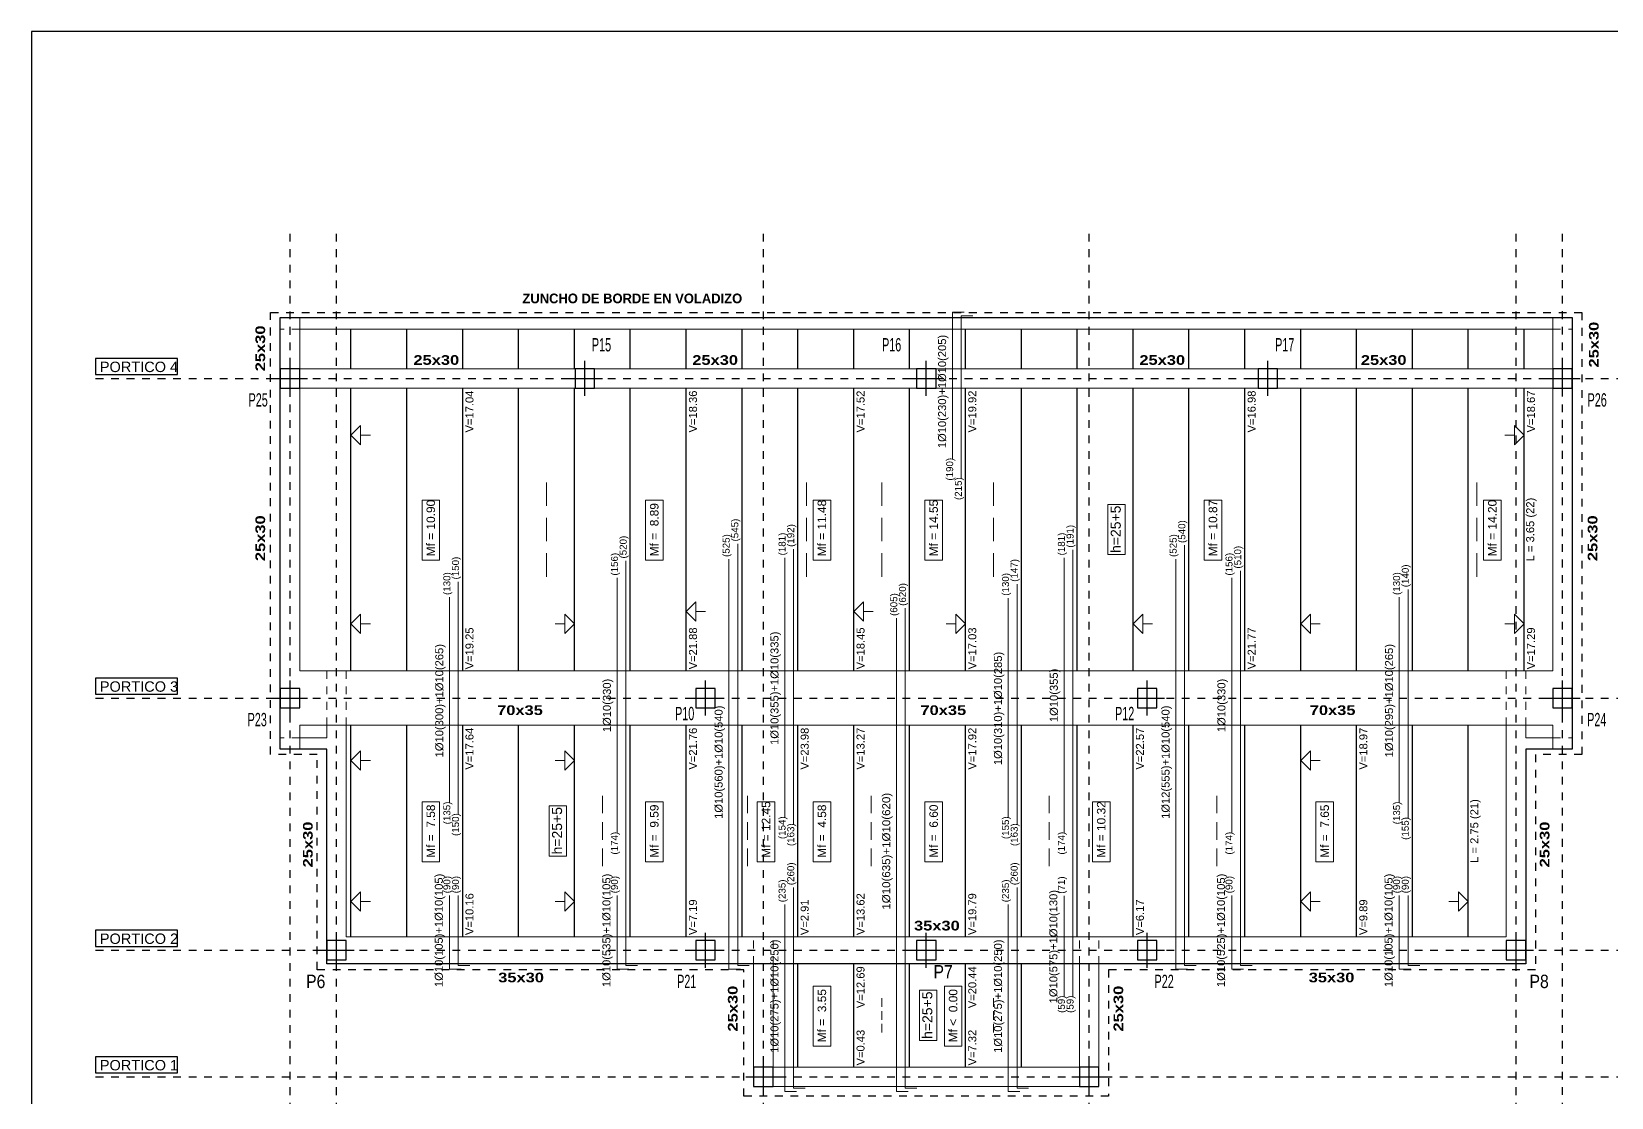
# Model space of a CAD drawing. Extents: x 2455 to 9764, y -806 to 181.
# Drawn here: x 4990.47 to 5010.83, y -401.47 to -387.73 of the extents above; entities that cross this region are included whole.
import ezdxf
from ezdxf.enums import TextEntityAlignment as Align

# ---------------------------------------------------------------- set-up
doc = ezdxf.new("R2010")
doc.units = 0
doc.header["$LTSCALE"] = 0.2
doc.header["$MEASUREMENT"] = 0
for name, pattern in [('CYPE_PUNTO', [0.075, 0, -0.075]), ('RAYITAS', [0.375, 0.25, -0.125]), ('TRAZO_Y_PUNTO', [1, 0.5, -0.25, 0, -0.25])]:
    doc.linetypes.add(name, pattern=pattern)
for name, color, linetype in [('01_borde', 4, 'CONTINUOUS'), ('02_ejes', 38, 'RAYITAS'), ('ALZ_REF_TEXTO_REF_NOMBRE', 3, 'CONTINUOUS'), ('PA_NERV_UNI', 2, 'CONTINUOUS'), ('PA_NUM_CANTO', 7, 'CONTINUOUS'), ('PILAR_EJES', 1, 'CONTINUOUS'), ('PILAR_HORMIGON', 2, 'CONTINUOUS'), ('PILAR_REF', 3, 'CONTINUOUS'), ('UNI_CORTANTES', 3, 'CONTINUOUS')]:
    doc.layers.add(name, color=color, linetype=linetype)
doc.layers.add('01_cartela', color=6, linetype='CONTINUOUS', plot=False)
doc.layers.add('01_MEDICIONES', color=250, linetype='CONTINUOUS', plot=False)
for name, color, linetype, lineweight in [('UNI_BARRAS', 10, 'CONTINUOUS', 15), ('UNI_MOMENTOS', 3, 'CONTINUOUS', 9), ('UNI_SEP_BARRAS', 9, 'CONTINUOUS', 9), ('UNI_SEP_MOM', 7, 'CONTINUOUS', 9), ('VIG_CARAS', 5, 'CONTINUOUS', 9)]:
    doc.layers.add(name, color=color, linetype=linetype, lineweight=lineweight)
doc.styles.add('BERNARDO', font='GOTHICB.TTF')
doc.styles.add('NIEVES2', font='sanss___.ttf')

# ---------------------------------------------------------------- blocks, each defined once
blk = doc.blocks.new('Ejes del pilar')
at = {"layer": 'PILAR_EJES'}
for p, q in [((0, -0.5), (0, 0.5)), ((-0.5, 0), (0.5, 0))]:
    blk.add_line(p, q, dxfattribs=at)
blk = doc.blocks.new('Extremo de igualacion')
at = {"layer": 'UNI_SEP_BARRAS'}
for p, q in [((-0.125, 0), (0, 0)), ((0, -0.125), (0.125, 0))]:
    blk.add_line(p, q, dxfattribs=at)
blk.add_lwpolyline([(0, -0.125), (0, 0.125), (0.125, 0)], dxfattribs=at)

msp = doc.modelspace()

# ---------------------------------------------------------------- linework, layer by layer
at = {"layer": '01_cartela', "color": 3}
msp.add_lwpolyline([(4990.47, -387.729), (4990.47, -409.264), (5021.108, -409.264), (5021.108, -387.729)], close=True, dxfattribs=at)
at = {"layer": '01_MEDICIONES', "color": 250, "elevation": 0}
msp.add_lwpolyline([(4993.676, -391.414), (5010.326, -391.414), (5010.326, -396.979), (5009.726, -396.979), (5009.726, -399.744), (4994.276, -399.744), (4994.276, -396.979), (4993.676, -396.979)], close=True, dxfattribs=at)
at = {"layer": '02_ejes', "color": 120, "linetype": 'TRAZO_Y_PUNTO', "ltscale": 0.5}
for p, q in [((4993.801, -403.435, 0), (4993.801, -390.249, 0)), ((4994.401, -403.435, 0), (4994.401, -390.249, 0)), ((4999.901, -403.435, 0), (4999.901, -390.249, 0)), ((5004.101, -403.435, 0), (5004.101, -390.249, 0)), ((5009.601, -403.435, 0), (5009.601, -390.249, 0)), ((5010.201, -403.434, 0), (5010.201, -390.248, 0)), ((4991.295, -392.199, 0), (5011.925, -392.199, 0)), ((4991.295, -396.319, 0), (5011.925, -396.319, 0)), ((4991.295, -399.569, 0), (5011.925, -399.569, 0)), ((4991.295, -401.199, 0), (5011.925, -401.199, 0))]:
    msp.add_line(p, q, dxfattribs=at)
at = {"layer": '02_ejes', "color": 170, "linetype": 'TRAZO_Y_PUNTO', "ltscale": 0.5}
msp.add_lwpolyline([(4993.551, -391.349), (5010.451, -391.349), (5010.451, -397.044), (5009.851, -397.044), (5009.851, -399.819), (5004.351, -399.819), (5004.351, -401.449), (4999.651, -401.449), (4999.651, -399.819), (4994.151, -399.819), (4994.151, -397.044), (4993.551, -397.044)], close=True, dxfattribs=at)
at = {"layer": 'PA_NERV_UNI'}
for p, q in [((4994.586, -392.074, 0), (4994.586, -391.564, 0)), ((4995.306, -392.074, 0), (4995.306, -391.564, 0)), ((4996.026, -392.074, 0), (4996.026, -391.564, 0)), ((4996.746, -392.074, 0), (4996.746, -391.564, 0)), ((4997.466, -392.074, 0), (4997.466, -391.564, 0)), ((4998.186, -392.074, 0), (4998.186, -391.564, 0)), ((4998.906, -392.074, 0), (4998.906, -391.564, 0)), ((4999.626, -392.074, 0), (4999.626, -391.564, 0)), ((5000.346, -392.074, 0), (5000.346, -391.564, 0)), ((5001.066, -392.074, 0), (5001.066, -391.564, 0)), ((5001.786, -392.074, 0), (5001.786, -391.564, 0)), ((5002.506, -392.074, 0), (5002.506, -391.564, 0)), ((5003.226, -392.074, 0), (5003.226, -391.564, 0)), ((5003.946, -392.074, 0), (5003.946, -391.564, 0)), ((5004.666, -392.074, 0), (5004.666, -391.564, 0)), ((5005.386, -392.074, 0), (5005.386, -391.564, 0)), ((5006.106, -392.074, 0), (5006.106, -391.564, 0)), ((5006.826, -392.074, 0), (5006.826, -391.564, 0)), ((5007.546, -392.074, 0), (5007.546, -391.564, 0)), ((5008.266, -392.074, 0), (5008.266, -391.564, 0)), ((5008.986, -392.074, 0), (5008.986, -391.564, 0)), ((5009.706, -392.074, 0), (5009.706, -391.564, 0)), ((4994.586, -395.969, 0), (4994.586, -392.324, 0)), ((4995.306, -395.969, 0), (4995.306, -392.324, 0)), ((4996.026, -395.969, 0), (4996.026, -392.324, 0)), ((4996.746, -395.969, 0), (4996.746, -392.324, 0)), ((4997.466, -395.969, 0), (4997.466, -392.324, 0)), ((4998.186, -395.969, 0), (4998.186, -392.324, 0)), ((4998.906, -395.969, 0), (4998.906, -392.324, 0)), ((4999.626, -395.969, 0), (4999.626, -392.324, 0)), ((5000.346, -395.969, 0), (5000.346, -392.324, 0)), ((5001.066, -395.969, 0), (5001.066, -392.324, 0)), ((5001.786, -395.969, 0), (5001.786, -392.324, 0)), ((5002.506, -395.969, 0), (5002.506, -392.324, 0)), ((5003.226, -395.969, 0), (5003.226, -392.324, 0)), ((5003.946, -395.969, 0), (5003.946, -392.324, 0)), ((5004.666, -395.969, 0), (5004.666, -392.324, 0)), ((5005.386, -395.969, 0), (5005.386, -392.324, 0)), ((5006.106, -395.969, 0), (5006.106, -392.324, 0)), ((5006.826, -395.969, 0), (5006.826, -392.324, 0)), ((5007.546, -395.969, 0), (5007.546, -392.324, 0)), ((5008.266, -395.969, 0), (5008.266, -392.324, 0)), ((5008.986, -395.969, 0), (5008.986, -392.324, 0)), ((5009.706, -395.969, 0), (5009.706, -392.324, 0)), ((4994.586, -399.394, 0), (4994.586, -396.669, 0)), ((4995.306, -399.394, 0), (4995.306, -396.669, 0)), ((4996.026, -399.394, 0), (4996.026, -396.669, 0)), ((4996.746, -399.394, 0), (4996.746, -396.669, 0)), ((4997.466, -399.394, 0), (4997.466, -396.669, 0)), ((4998.186, -399.394, 0), (4998.186, -396.669, 0)), ((4998.906, -399.394, 0), (4998.906, -396.669, 0)), ((4999.626, -399.394, 0), (4999.626, -396.669, 0)), ((5000.346, -399.394, 0), (5000.346, -396.669, 0)), ((5001.066, -399.394, 0), (5001.066, -396.669, 0)), ((5001.786, -399.394, 0), (5001.786, -396.669, 0)), ((5002.506, -399.394, 0), (5002.506, -396.669, 0)), ((5003.226, -399.394, 0), (5003.226, -396.669, 0)), ((5003.946, -399.394, 0), (5003.946, -396.669, 0)), ((5004.666, -399.394, 0), (5004.666, -396.669, 0)), ((5005.386, -399.394, 0), (5005.386, -396.669, 0)), ((5006.106, -399.394, 0), (5006.106, -396.669, 0)), ((5006.826, -399.394, 0), (5006.826, -396.669, 0)), ((5007.546, -399.394, 0), (5007.546, -396.669, 0)), ((5008.266, -399.394, 0), (5008.266, -396.669, 0)), ((5008.986, -399.394, 0), (5008.986, -396.669, 0)), ((5000.346, -401.074, 0), (5000.346, -399.744, 0)), ((5001.066, -401.074, 0), (5001.066, -399.744, 0)), ((5001.786, -401.074, 0), (5001.786, -399.744, 0)), ((5002.506, -401.074, 0), (5002.506, -399.744, 0)), ((5003.226, -401.074, 0), (5003.226, -399.744, 0))]:
    msp.add_line(p, q, dxfattribs=at)
at = {"layer": 'PILAR_HORMIGON'}
for points in [[(4993.676, -392.324), (4993.926, -392.324), (4993.926, -392.074), (4993.676, -392.074), (4993.676, -392.324)], [(4997.476, -392.324), (4997.726, -392.324), (4997.726, -392.074), (4997.476, -392.074), (4997.476, -392.324)], [(5001.876, -392.324), (5002.126, -392.324), (5002.126, -392.074), (5001.876, -392.074), (5001.876, -392.324)], [(5006.276, -392.324), (5006.526, -392.324), (5006.526, -392.074), (5006.276, -392.074), (5006.276, -392.324)], [(5010.076, -392.324), (5010.326, -392.324), (5010.326, -392.074), (5010.076, -392.074), (5010.076, -392.324)], [(4993.676, -396.444), (4993.926, -396.444), (4993.926, -396.194), (4993.676, -396.194), (4993.676, -396.444)], [(4999.031, -396.444), (4999.281, -396.444), (4999.281, -396.194), (4999.031, -396.194), (4999.031, -396.444)], [(5004.721, -396.444), (5004.971, -396.444), (5004.971, -396.194), (5004.721, -396.194), (5004.721, -396.444)], [(5010.076, -396.444), (5010.326, -396.444), (5010.326, -396.194), (5010.076, -396.194), (5010.076, -396.444)], [(4994.276, -399.694), (4994.526, -399.694), (4994.526, -399.444), (4994.276, -399.444), (4994.276, -399.694)], [(4999.031, -399.694), (4999.281, -399.694), (4999.281, -399.444), (4999.031, -399.444), (4999.031, -399.694)], [(5001.876, -399.694), (5002.126, -399.694), (5002.126, -399.444), (5001.876, -399.444), (5001.876, -399.694)], [(5004.721, -399.694), (5004.971, -399.694), (5004.971, -399.444), (5004.721, -399.444), (5004.721, -399.694)], [(5009.476, -399.694), (5009.726, -399.694), (5009.726, -399.444), (5009.476, -399.444), (5009.476, -399.694)], [(4999.776, -401.324), (5000.026, -401.324), (5000.026, -401.074), (4999.776, -401.074), (4999.776, -401.324)], [(5003.976, -401.324), (5004.226, -401.324), (5004.226, -401.074), (5003.976, -401.074), (5003.976, -401.324)]]:
    msp.add_lwpolyline(points, close=True, dxfattribs=at)
at = {"layer": 'PILAR_REF', "elevation": 0}
for points in [[(4992.351, -391.941), (4991.295, -391.941), (4991.295, -392.149), (4992.351, -392.149)], [(4992.351, -396.061), (4991.295, -396.061), (4991.295, -396.269), (4992.351, -396.269)], [(4992.351, -399.311), (4991.295, -399.311), (4991.295, -399.519), (4992.351, -399.519)], [(4992.351, -400.941), (4991.295, -400.941), (4991.295, -401.149), (4992.351, -401.149)]]:
    msp.add_lwpolyline(points, close=True, dxfattribs=at)
at = {"layer": 'UNI_BARRAS'}
for points in [[(5002.337, -393.239), (5002.337, -391.346), (5002.487, -391.346)], [(5002.45, -393.489), (5002.45, -391.391), (5002.6, -391.391)], [(4999.72, -399.766), (4999.57, -399.766), (4999.57, -394.329)], [(5005.48, -399.766), (5005.33, -399.766), (5005.33, -394.349)], [(4998.28, -399.766), (4998.13, -399.766), (4998.13, -394.549)], [(4999.607, -399.811), (4999.457, -399.811), (4999.457, -394.529)], [(5000.177, -397.859), (5000.177, -394.509)], [(5000.29, -397.949), (5000.29, -394.399)], [(5003.777, -398.059), (5003.777, -394.509)], [(5003.89, -400.159), (5003.89, -394.409)], [(5005.367, -399.811), (5005.217, -399.811), (5005.217, -394.529)], [(4998.017, -398.059), (4998.017, -394.769)], [(5005.937, -398.059), (5005.937, -394.769)], [(5006.2, -399.766), (5006.05, -399.766), (5006.05, -394.679)], [(4995.97, -397.819), (4995.97, -394.819)], [(5003.17, -397.949), (5003.17, -394.849)], [(5008.21, -397.869), (5008.21, -394.919)], [(4995.857, -397.669), (4995.857, -395.019)], [(5001.88, -401.346), (5001.73, -401.346), (5001.73, -395.159)], [(5003.057, -397.859), (5003.057, -395.029)], [(5008.097, -397.669), (5008.097, -395.019)], [(5001.767, -401.391), (5001.617, -401.391), (5001.617, -395.289)], [(5000.44, -401.346), (5000.29, -401.346), (5000.29, -398.759)], [(5003.32, -401.346), (5003.17, -401.346), (5003.17, -398.759)], [(4996.007, -399.811), (4995.857, -399.811), (4995.857, -398.864)], [(4996.12, -399.766), (4995.97, -399.766), (4995.97, -398.864)], [(4998.167, -399.811), (4998.017, -399.811), (4998.017, -398.864)], [(5000.327, -401.391), (5000.177, -401.391), (5000.177, -398.979)], [(5003.207, -401.391), (5003.057, -401.391), (5003.057, -398.979)], [(5003.777, -400.159), (5003.777, -398.869)], [(5006.087, -399.811), (5005.937, -399.811), (5005.937, -398.864)], [(5008.247, -399.811), (5008.097, -399.811), (5008.097, -398.864)], [(5008.36, -399.766), (5008.21, -399.766), (5008.21, -398.864)]]:
    msp.add_lwpolyline(points, dxfattribs=at)
at = {"layer": 'UNI_SEP_MOM'}
for p, q in [((4997.106, -393.842, 0), (4997.106, -393.539, 0)), ((5000.457, -393.842, 0), (5000.457, -393.539, 0)), ((5001.426, -393.842, 0), (5001.426, -393.539, 0)), ((5002.866, -393.842, 0), (5002.866, -393.539, 0)), ((5009.095, -393.842, 0), (5009.095, -393.539, 0)), ((4997.106, -394.298, 0), (4997.106, -393.994, 0)), ((5000.457, -394.298, 0), (5000.457, -393.994, 0)), ((5001.426, -394.298, 0), (5001.426, -393.994, 0)), ((5002.866, -394.298, 0), (5002.866, -393.994, 0)), ((5009.095, -394.298, 0), (5009.095, -393.994, 0)), ((4997.106, -394.754, 0), (4997.106, -394.45, 0)), ((5000.457, -394.754, 0), (5000.457, -394.45, 0)), ((5001.426, -394.754, 0), (5001.426, -394.45, 0)), ((5002.866, -394.754, 0), (5002.866, -394.45, 0)), ((5009.095, -394.754, 0), (5009.095, -394.45, 0)), ((4997.826, -397.804, 0), (4997.826, -397.577, 0)), ((4999.695, -397.804, 0), (4999.695, -397.577, 0)), ((5001.289, -397.804, 0), (5001.289, -397.577, 0)), ((5003.586, -397.804, 0), (5003.586, -397.577, 0)), ((5005.746, -397.804, 0), (5005.746, -397.577, 0)), ((4997.826, -398.145, 0), (4997.826, -397.917, 0)), ((4999.695, -398.145, 0), (4999.695, -397.917, 0)), ((5001.289, -398.145, 0), (5001.289, -397.917, 0)), ((5003.586, -398.145, 0), (5003.586, -397.917, 0)), ((5005.746, -398.145, 0), (5005.746, -397.917, 0)), ((4997.826, -398.485, 0), (4997.826, -398.258, 0)), ((4999.695, -398.485, 0), (4999.695, -398.258, 0)), ((5001.289, -398.485, 0), (5001.289, -398.258, 0)), ((5003.586, -398.485, 0), (5003.586, -398.258, 0)), ((5005.746, -398.485, 0), (5005.746, -398.258, 0)), ((5001.426, -400.298, 0), (5001.426, -400.187, 0)), ((5002.866, -400.298, 0), (5002.866, -400.187, 0)), ((5001.426, -400.464, 0), (5001.426, -400.353, 0)), ((5002.866, -400.464, 0), (5002.866, -400.353, 0)), ((5001.426, -400.63, 0), (5001.426, -400.519, 0)), ((5002.866, -400.63, 0), (5002.866, -400.519, 0))]:
    msp.add_line(p, q, dxfattribs=at)
at = {"layer": 'VIG_CARAS'}
for p, q in [((4993.676, -391.414, 0), (5010.326, -391.414, 0)), ((4993.676, -392.074, 0), (4993.676, -391.414, 0)), ((4993.926, -392.074, 0), (4993.926, -391.414, 0)), ((5010.076, -392.074, 0), (5010.076, -391.414, 0)), ((5010.326, -392.074, 0), (5010.326, -391.414, 0)), ((4993.926, -391.564, 0), (5010.076, -391.564, 0)), ((4993.926, -392.074, 0), (4997.476, -392.074, 0)), ((4997.726, -392.074, 0), (5001.876, -392.074, 0)), ((5002.126, -392.074, 0), (5006.276, -392.074, 0)), ((5006.526, -392.074, 0), (5010.076, -392.074, 0)), ((4993.676, -396.194, 0), (4993.676, -392.324, 0)), ((4993.926, -392.324, 0), (4997.476, -392.324, 0)), ((4993.926, -395.969, 0), (4993.926, -392.324, 0)), ((4997.726, -392.324, 0), (5001.876, -392.324, 0)), ((5002.126, -392.324, 0), (5006.276, -392.324, 0)), ((5006.526, -392.324, 0), (5010.076, -392.324, 0)), ((5010.076, -395.969, 0), (5010.076, -392.324, 0)), ((5010.326, -396.194, 0), (5010.326, -392.324, 0)), ((4993.926, -395.969, 0), (4999.156, -395.969, 0)), ((4999.156, -395.969, 0), (5004.846, -395.969, 0)), ((5004.846, -395.969, 0), (5010.076, -395.969, 0)), ((4993.676, -396.979, 0), (4993.676, -396.444, 0)), ((5010.326, -396.979, 0), (5010.326, -396.444, 0)), ((4993.926, -396.979, 0), (4993.926, -396.669, 0)), ((4993.926, -396.669, 0), (4999.156, -396.669, 0)), ((4994.276, -396.829, 0), (4994.276, -396.669, 0)), ((4994.526, -396.969, 0), (4994.526, -396.669, 0)), ((4999.156, -396.669, 0), (5004.846, -396.669, 0)), ((5004.846, -396.669, 0), (5010.076, -396.669, 0)), ((5009.476, -396.919, 0), (5009.476, -396.669, 0)), ((5009.726, -396.829, 0), (5009.726, -396.669, 0)), ((5010.076, -396.979, 0), (5010.076, -396.669, 0)), ((4993.676, -396.979, 0), (4994.276, -396.979, 0)), ((4993.926, -396.829, 0), (4994.276, -396.829, 0)), ((4994.276, -399.444, 0), (4994.276, -396.979, 0)), ((4994.526, -399.394, 0), (4994.526, -396.969, 0)), ((5009.476, -399.394, 0), (5009.476, -396.919, 0)), ((5009.726, -396.829, 0), (5010.076, -396.829, 0)), ((5009.726, -399.444, 0), (5009.726, -396.979, 0)), ((5009.726, -396.979, 0), (5010.326, -396.979, 0)), ((4994.526, -399.394, 0), (4999.156, -399.394, 0)), ((4999.156, -399.394, 0), (5002.001, -399.394, 0)), ((5002.001, -399.394, 0), (5004.846, -399.394, 0)), ((5004.846, -399.394, 0), (5009.476, -399.394, 0)), ((4994.276, -399.744, 0), (4994.276, -399.694, 0)), ((4994.276, -399.744, 0), (4999.156, -399.744, 0)), ((4999.156, -399.744, 0), (5002.001, -399.744, 0)), ((4999.776, -401.074, 0), (4999.776, -399.744, 0)), ((5000.026, -401.074, 0), (5000.026, -399.744, 0)), ((5002.001, -399.744, 0), (5004.846, -399.744, 0)), ((5003.976, -401.074, 0), (5003.976, -399.744, 0)), ((5004.226, -401.074, 0), (5004.226, -399.744, 0)), ((5000.026, -401.074, 0), (5003.976, -401.074, 0)), ((5000.026, -401.324, 0), (5003.976, -401.324, 0))]:
    msp.add_line(p, q, dxfattribs=at)
at = {"layer": 'VIG_CARAS', "linetype": 'CYPE_PUNTO'}
for p, q in [((4993.926, -391.564, 0), (4993.676, -391.564, 0)), ((5010.076, -391.564, 0), (5010.326, -391.564, 0)), ((4994.276, -396.669, 0), (4994.276, -395.969, 0)), ((4994.526, -396.669, 0), (4994.526, -395.969, 0)), ((5009.476, -396.669, 0), (5009.476, -395.969, 0)), ((5009.726, -396.669, 0), (5009.726, -395.969, 0)), ((4993.926, -396.829, 0), (4993.676, -396.829, 0)), ((5010.076, -396.829, 0), (5010.326, -396.829, 0)), ((4999.776, -399.744, 0), (4999.776, -399.394, 0)), ((5000.026, -399.744, 0), (5000.026, -399.394, 0)), ((5003.976, -399.744, 0), (5003.976, -399.394, 0)), ((5004.226, -399.744, 0), (5004.226, -399.394, 0))]:
    msp.add_line(p, q, dxfattribs=at)
at = {"layer": 'VIG_CARAS', "elevation": 0}
for points in [[(4995.503, -393.769), (4995.503, -394.542), (4995.729, -394.542), (4995.729, -393.769)], [(4998.383, -393.769), (4998.383, -394.542), (4998.609, -394.542), (4998.609, -393.769)], [(5000.543, -393.769), (5000.543, -394.542), (5000.769, -394.542), (5000.769, -393.769)], [(5001.983, -393.769), (5001.983, -394.542), (5002.209, -394.542), (5002.209, -393.769)], [(5004.34, -393.822), (5004.34, -394.47), (5004.566, -394.47), (5004.566, -393.822)], [(5005.583, -393.769), (5005.583, -394.542), (5005.809, -394.542), (5005.809, -393.769)], [(5009.183, -393.769), (5009.183, -394.542), (5009.409, -394.542), (5009.409, -393.769)], [(4995.503, -397.654), (4995.503, -398.427), (4995.729, -398.427), (4995.729, -397.654)], [(4997.14, -397.707), (4997.14, -398.355), (4997.366, -398.355), (4997.366, -397.707)], [(4998.383, -397.654), (4998.383, -398.427), (4998.609, -398.427), (4998.609, -397.654)], [(4999.823, -397.654), (4999.823, -398.427), (5000.049, -398.427), (5000.049, -397.654)], [(5000.543, -397.654), (5000.543, -398.427), (5000.769, -398.427), (5000.769, -397.654)], [(5001.983, -397.654), (5001.983, -398.427), (5002.209, -398.427), (5002.209, -397.654)], [(5004.143, -397.654), (5004.143, -398.427), (5004.369, -398.427), (5004.369, -397.654)], [(5007.023, -397.654), (5007.023, -398.427), (5007.249, -398.427), (5007.249, -397.654)], [(5000.543, -400.032), (5000.543, -400.804), (5000.769, -400.804), (5000.769, -400.032)], [(5002.234, -400.032), (5002.234, -400.804), (5002.46, -400.804), (5002.46, -400.032)], [(5001.912, -400.084), (5001.912, -400.733), (5002.138, -400.733), (5002.138, -400.084)]]:
    msp.add_lwpolyline(points, close=True, dxfattribs=at)
at = {"layer": 'VIG_CARAS'}
msp.add_lwpolyline([(5004.846, -399.744), (5009.726, -399.744), (5009.726, -399.694)], dxfattribs=at)

# ---------------------------------------------------------------- block references
at = {"layer": 'PILAR_EJES', "xscale": 0.4500000000000001, "yscale": 0.4500000000000001}
for p in [(4993.801, -392.199, 0), (4997.601, -392.199, 0), (5002.001, -392.199, 0), (5006.401, -392.199, 0), (5010.201, -392.199, 0), (4993.801, -396.319, 0), (4999.156, -396.319, 0), (5004.846, -396.319, 0), (5010.201, -396.319, 0), (4994.401, -399.569, 0), (4999.156, -399.569, 0), (5002.001, -399.569, 0), (5004.846, -399.569, 0), (5009.601, -399.569, 0), (4999.901, -401.199, 0), (5004.101, -401.199, 0)]:
    msp.add_blockref('Ejes del pilar', p, dxfattribs=at)
at = {"layer": 'UNI_SEP_BARRAS', "rotation": 180}
for p in [(4994.711, -392.931, 0), (4999.031, -395.202, 0), (5001.191, -395.202, 0), (4994.711, -395.361, 0), (5004.791, -395.361, 0), (5006.951, -395.361, 0), (4994.711, -397.123, 0), (5006.951, -397.123, 0), (4994.711, -398.939, 0), (5006.951, -398.939, 0)]:
    msp.add_blockref('Extremo de igualacion', p, dxfattribs=at)
at = {"layer": 'UNI_SEP_BARRAS'}
for p in [(5009.581, -392.931, 0), (4997.341, -395.361, 0), (5002.381, -395.361, 0), (5009.581, -395.361, 0), (4997.341, -397.123, 0), (4997.341, -398.939, 0), (5008.861, -398.939, 0)]:
    msp.add_blockref('Extremo de igualacion', p, dxfattribs=at)

# ---------------------------------------------------------------- texts
at = {"layer": '01_borde', "color": 7, "ltscale": 0.01, "style": 'NIEVES2'}
for s, width, p, p2 in [('P15', 0.588905, (4997.691, -391.851, 0), (4997.939, -391.851, 0)), ('P16', 0.588905, (5001.431, -391.851, 0), (5001.678, -391.851, 0)), ('P17', 0.588905, (5006.496, -391.851, 0), (5006.744, -391.851, 0)), ('P10', 0.588905, (4998.763, -396.604, 0), (4999.011, -396.604, 0)), ('P12', 0.588905, (5004.433, -396.604, 0), (5004.681, -396.604, 0)), ('P7', 0.856632, (5002.094, -399.932, 0), (5002.342, -399.932, 0)), ('P6', 0.856632, (4994.008, -400.056, 0), (4994.256, -400.056, 0)), ('P8', 0.856632, (5009.775, -400.056, 0), (5010.023, -400.056, 0))]:
    msp.add_text(s, height=0.1722, dxfattribs=dict(at, width=width)).set_placement(p, p2, align=Align.FIT)
at = {"layer": '01_borde', "color": 6, "ltscale": 0.01, "style": 'NIEVES2', "width": 0.588905}
for s, p, p2 in [('P25', (4993.267, -392.562, 0), (4993.514, -392.562, 0)), ('P26', (5010.523, -392.562, 0), (5010.771, -392.562, 0)), ('P23', (4993.254, -396.682, 0), (4993.502, -396.682, 0)), ('P24', (5010.518, -396.682, 0), (5010.765, -396.682, 0)), ('P21', (4998.79, -400.056, 0), (4999.037, -400.056, 0)), ('P22', (5004.942, -400.056, 0), (5005.19, -400.056, 0))]:
    msp.add_text(s, height=0.1722, dxfattribs=at).set_placement(p, p2, align=Align.FIT)
at = {"layer": 'ALZ_REF_TEXTO_REF_NOMBRE', "color": 5, "style": 'BERNARDO'}
msp.add_text('ZUNCHO DE BORDE EN VOLADIZO', height=0.125, dxfattribs=at).set_placement((4996.796, -391.268, 0), align=Align.BOTTOM_LEFT)
at = {"layer": 'ALZ_REF_TEXTO_REF_NOMBRE', "color": 5, "style": 'BERNARDO', "width": 1.209631}
for p, p2 in [((5010.666, -392.058, 0), (5010.666, -391.469, 0)), ((4993.48, -392.107, 0), (4993.48, -391.517, 0)), ((4993.48, -394.553, 0), (4993.48, -393.964, 0)), ((5010.65, -394.553, 0), (5010.65, -393.964, 0)), ((4994.093, -398.501, 0), (4994.093, -397.911, 0)), ((5010.032, -398.501, 0), (5010.032, -397.911, 0)), ((4999.569, -400.616, 0), (4999.569, -400.026, 0)), ((5004.539, -400.616, 0), (5004.539, -400.026, 0))]:
    msp.add_text('25x30', height=0.125, rotation=90, dxfattribs=at).set_placement(p, p2, align=Align.FIT)
for s, p, p2 in [('25x30', (4995.391, -392.024, 0), (4995.981, -392.024, 0)), ('25x30', (4998.985, -392.024, 0), (4999.574, -392.024, 0)), ('25x30', (5004.747, -392.024, 0), (5005.336, -392.024, 0)), ('25x30', (5007.601, -392.024, 0), (5008.19, -392.024, 0)), ('70x35', (4996.47, -396.537, 0), (4997.059, -396.537, 0)), ('70x35', (5001.925, -396.537, 0), (5002.515, -396.537, 0)), ('70x35', (5006.943, -396.537, 0), (5007.532, -396.537, 0)), ('35x30', (5001.843, -399.314, 0), (5002.432, -399.314, 0)), ('35x30', (4996.484, -399.982, 0), (4997.073, -399.982, 0)), ('35x30', (5006.929, -399.982, 0), (5007.518, -399.982, 0))]:
    msp.add_text(s, height=0.125, dxfattribs=at).set_placement(p, p2, align=Align.FIT)
at = {"layer": 'PA_NUM_CANTO', "style": 'NIEVES2'}
for p in [(5004.507, -394.449, 0), (4997.307, -398.334, 0), (5002.079, -400.712, 0)]:
    msp.add_text('h=25+5', height=0.1291, rotation=90, dxfattribs=at).set_placement(p)
at = {"layer": 'PILAR_REF', "color": 7, "linetype": 'Continuous', "style": 'NIEVES2'}
for s, p in [('PORTICO 4', (4991.35, -392.117, 0)), ('PORTICO 3', (4991.35, -396.237, 0)), ('PORTICO 2', (4991.35, -399.487, 0)), ('PORTICO 1', (4991.35, -401.117, 0))]:
    msp.add_text(s, height=0.134, dxfattribs=at).set_placement(p)
at = {"layer": 'UNI_CORTANTES', "color": 4, "style": 'NIEVES2'}
for s, height, p in [('V=17.04', 0.1031, (4996.196, -392.896, 0)), ('V=18.36', 0.1031, (4999.076, -392.896, 0)), ('V=17.52', 0.1031, (5001.236, -392.896, 0)), ('V=19.92', 0.1031, (5002.676, -392.896, 0)), ('V=16.98', 0.1031, (5006.276, -392.896, 0)), ('V=18.67', 0.1031, (5009.876, -392.896, 0)), ('(190)', 0.09, (5002.374, -393.516, 0)), ('(215)', 0.09, (5002.486, -393.766, 0)), ('L = 3.65 (22)', 0.1031, (5009.866, -394.557, 0)), ('(545)', 0.09, (4999.606, -394.3, 0)), ('(192)', 0.09, (5000.326, -394.37, 0)), ('(191)', 0.09, (5003.926, -394.38, 0)), ('(540)', 0.09, (5005.366, -394.32, 0)), ('(520)', 0.09, (4998.166, -394.52, 0)), ('(525)', 0.09, (4999.494, -394.5, 0)), ('(181)', 0.09, (5000.214, -394.48, 0)), ('(181)', 0.09, (5003.814, -394.48, 0)), ('(525)', 0.09, (5005.254, -394.5, 0)), ('(510)', 0.09, (5006.086, -394.65, 0)), ('(150)', 0.09, (4996.006, -394.79, 0)), ('(156)', 0.09, (4998.054, -394.74, 0)), ('(147)', 0.09, (5003.206, -394.82, 0)), ('(156)', 0.09, (5005.974, -394.74, 0)), ('(130)', 0.09, (4995.894, -394.99, 0)), ('(130)', 0.09, (5003.094, -395, 0)), ('(130)', 0.09, (5008.134, -394.99, 0)), ('(140)', 0.09, (5008.246, -394.89, 0)), ('(605)', 0.09, (5001.654, -395.26, 0)), ('(620)', 0.09, (5001.766, -395.13, 0)), ('V=19.25', 0.1031, (4996.196, -395.949, 0)), ('V=21.88', 0.1031, (4999.076, -395.949, 0)), ('V=18.45', 0.1031, (5001.236, -395.949, 0)), ('V=17.03', 0.1031, (5002.676, -395.949, 0)), ('V=21.77', 0.1031, (5006.276, -395.949, 0)), ('V=17.29', 0.1031, (5009.876, -395.949, 0)), ('V=17.64', 0.1031, (4996.196, -397.241, 0)), ('V=21.76', 0.1031, (4999.076, -397.241, 0)), ('V=23.98', 0.1031, (5000.516, -397.241, 0)), ('V=13.27', 0.1031, (5001.236, -397.241, 0)), ('V=17.92', 0.1031, (5002.676, -397.241, 0)), ('V=22.57', 0.1031, (5004.836, -397.241, 0)), ('V=18.97', 0.1031, (5007.716, -397.241, 0)), ('(135)', 0.09, (4995.894, -397.946, 0)), ('(150)', 0.09, (4996.006, -398.096, 0)), ('(135)', 0.09, (5008.134, -397.946, 0)), ('L = 2.75 (21)', 0.1031, (5009.146, -398.442, 0)), ('(154)', 0.09, (5000.214, -398.136, 0)), ('(163)', 0.09, (5000.326, -398.226, 0)), ('(155)', 0.09, (5003.094, -398.136, 0)), ('(163)', 0.09, (5003.206, -398.226, 0)), ('(155)', 0.09, (5008.246, -398.146, 0)), ('(174)', 0.09, (4998.054, -398.336, 0)), ('(174)', 0.09, (5003.814, -398.336, 0)), ('(174)', 0.09, (5005.974, -398.336, 0)), ('(90)', 0.09, (4995.894, -398.835, 0)), ('(90)', 0.09, (4996.006, -398.835, 0)), ('(90)', 0.09, (4998.054, -398.835, 0)), ('(260)', 0.09, (5000.326, -398.73, 0)), ('(260)', 0.09, (5003.206, -398.73, 0)), ('(71)', 0.09, (5003.814, -398.84, 0)), ('(90)', 0.09, (5005.974, -398.835, 0)), ('(90)', 0.09, (5008.134, -398.835, 0)), ('(90)', 0.09, (5008.246, -398.835, 0)), ('V=10.16', 0.1031, (4996.196, -399.374, 0)), ('(235)', 0.09, (5000.214, -398.95, 0)), ('V=13.62', 0.1031, (5001.236, -399.374, 0)), ('V=19.79', 0.1031, (5002.676, -399.374, 0)), ('(235)', 0.09, (5003.094, -398.95, 0)), ('V=7.19', 0.1031, (4999.076, -399.374, 0)), ('V=2.91', 0.1031, (5000.516, -399.374, 0)), ('V=6.17', 0.1031, (5004.836, -399.374, 0)), ('V=9.89', 0.1031, (5007.716, -399.374, 0)), ('V=12.69', 0.1031, (5001.236, -400.316, 0)), ('V=20.44', 0.1031, (5002.676, -400.316, 0)), ('(59)', 0.09, (5003.814, -400.376, 0)), ('(59)', 0.09, (5003.926, -400.376, 0)), ('V=0.43', 0.1031, (5001.236, -401.054, 0)), ('V=7.32', 0.1031, (5002.676, -401.054, 0))]:
    msp.add_text(s, height=height, rotation=90, dxfattribs=at).set_placement(p, align=Align.BOTTOM_LEFT)
at = {"layer": 'UNI_MOMENTOS', "style": 'NIEVES2'}
for s, p in [('1%%c10(230)+1%%c10(205)', (5002.287, -393.098, 0)), ('1%%c10(355)+1%%c10(335)', (5000.127, -396.923, 0)), ('1%%c10(300)+1%%c10(265)', (4995.807, -397.083, 0)), ('1%%c10(310)+1%%c10(285)', (5003.007, -397.183, 0)), ('1%%c10(295)+1%%c10(265)', (5008.047, -397.083, 0)), ('1%%c10(355)', (5003.727, -396.628, 0)), ('1%%c10(330)', (4997.967, -396.758, 0)), ('1%%c10(330)', (5005.887, -396.758, 0)), ('1%%c10(560)+1%%c10(540)', (4999.407, -397.876, 0)), ('1%%c12(555)+1%%c10(540)', (5005.167, -397.876, 0)), ('1%%c10(105)+1%%c10(105)', (4995.801, -400.043, 0)), ('1%%c10(535)+1%%c10(105)', (4997.961, -400.043, 0)), ('1%%c10(525)+1%%c10(105)', (5005.881, -400.043, 0)), ('1%%c10(105)+1%%c10(105)', (5008.041, -400.043, 0)), ('1%%c10(575)+1%%c10(130)', (5003.721, -400.253, 0)), ('1%%c10(275)+1%%c10(250)', (5000.127, -400.891, 0)), ('1%%c10(275)+1%%c10(250)', (5003.007, -400.891, 0))]:
    msp.add_text(s, height=0.1031, rotation=90, dxfattribs=at).set_placement(p, align=Align.BOTTOM_LEFT)
at = {"layer": 'UNI_MOMENTOS', "style": 'NIEVES2', "width": 1.030909}
msp.add_text('1%%c10(635)+1%%c10(620)', height=0.1031, rotation=90, dxfattribs=at).set_placement((5001.567, -399.046, 0), align=Align.BOTTOM_LEFT)
at = {"layer": 'VIG_CARAS', "style": 'NIEVES2'}
for s, p in [('Mf = 10.90', (4995.67, -394.492, 0)), ('Mf =  8.89', (4998.55, -394.492, 0)), ('Mf = 11.48', (5000.71, -394.492, 0)), ('Mf = 14.55', (5002.15, -394.492, 0)), ('Mf = 10.87', (5005.75, -394.492, 0)), ('Mf = 14.20', (5009.35, -394.492, 0)), ('Mf =  7.58', (4995.67, -398.377, 0)), ('Mf =  9.59', (4998.55, -398.377, 0)), ('Mf = 12.45', (4999.99, -398.377, 0)), ('Mf =  4.58', (5000.71, -398.377, 0)), ('Mf =  6.60', (5002.15, -398.377, 0)), ('Mf = 10.32', (5004.31, -398.377, 0)), ('Mf =  7.65', (5007.19, -398.377, 0)), ('Mf =  3.55', (5000.71, -400.755, 0)), ('Mf <  0.00', (5002.401, -400.755, 0))]:
    msp.add_text(s, height=0.1098, rotation=90, dxfattribs=at).set_placement(p)

doc.saveas('drawing.dxf')
